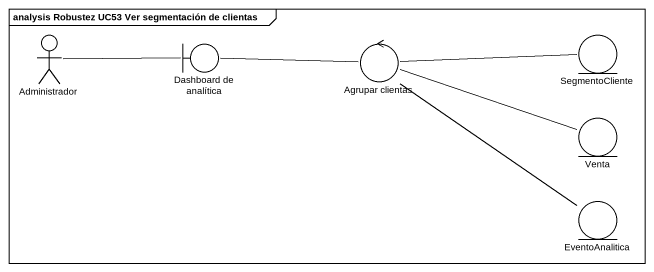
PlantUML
@startuml
mainframe analysis Robustez UC53 Ver segmentación de clientas
actor Administrador
boundary "Dashboard de analítica" as Dashboard_de_analítica
control "Agrupar clientas" as Agrupar_clientas
entity SegmentoCliente
entity Venta
entity EventoAnalitica
Administrador -right- Dashboard_de_analítica
Dashboard_de_analítica -right- Agrupar_clientas
Agrupar_clientas -right- SegmentoCliente
Agrupar_clientas -right- Venta
Agrupar_clientas -- EventoAnalitica
@enduml
